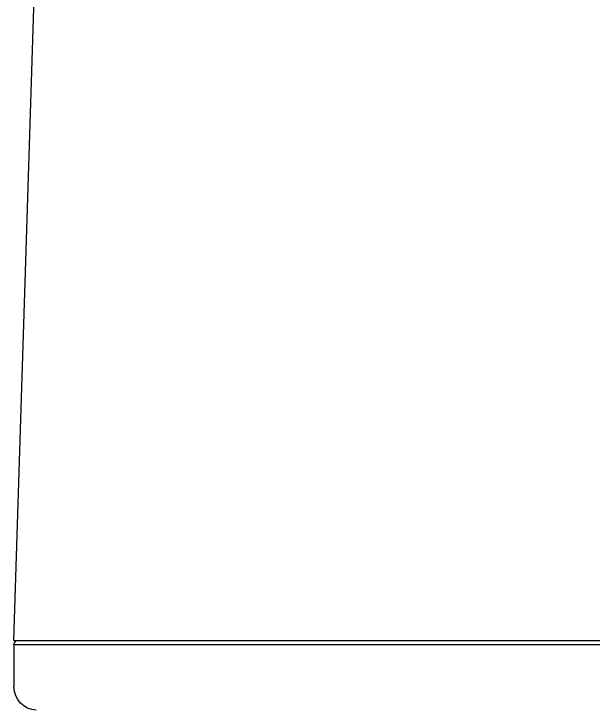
# Model space of a CAD drawing. Header units: millimetres. Extents: x 0 to 5600, y -67 to 2530.
# Drawn here: x 4100.02 to 4125.73, y 976.89 to 1007.81 of the extents above; entities that cross this region are included whole.
import ezdxf

# ---------------------------------------------------------------- set-up
doc = ezdxf.new("R2010")
doc.units = ezdxf.units.MM
doc.layers.add('내부선 및 부속', color=4, linetype='Continuous')

msp = doc.modelspace()

# ---------------------------------------------------------------- linework, layer by layer
at = {"layer": '내부선 및 부속', "linetype": 'Continuous'}
for p, q in [((4100.019, 979.988), (4101.906, 1039.621)), ((4100.019, 979.988), (4192.408, 979.988)), ((4100.019, 979.783), (4100.019, 977.918)), ((4100.019, 979.783), (4100.019, 977.918)), ((4192.408, 979.783), (4100.019, 979.783))]:
    msp.add_line(p, q, dxfattribs=at)
at = {"layer": '내부선 및 부속', "linetype": 'Continuous', "flags": 128}
for points in [[(4100.019, 979.783, -0.267951), (4100.122, 979.96)], [(4101.011, 976.892, -0.404523), (4100.019, 977.918)]]:
    msp.add_lwpolyline(points, format="xyb", dxfattribs=at)

doc.saveas('drawing.dxf')
